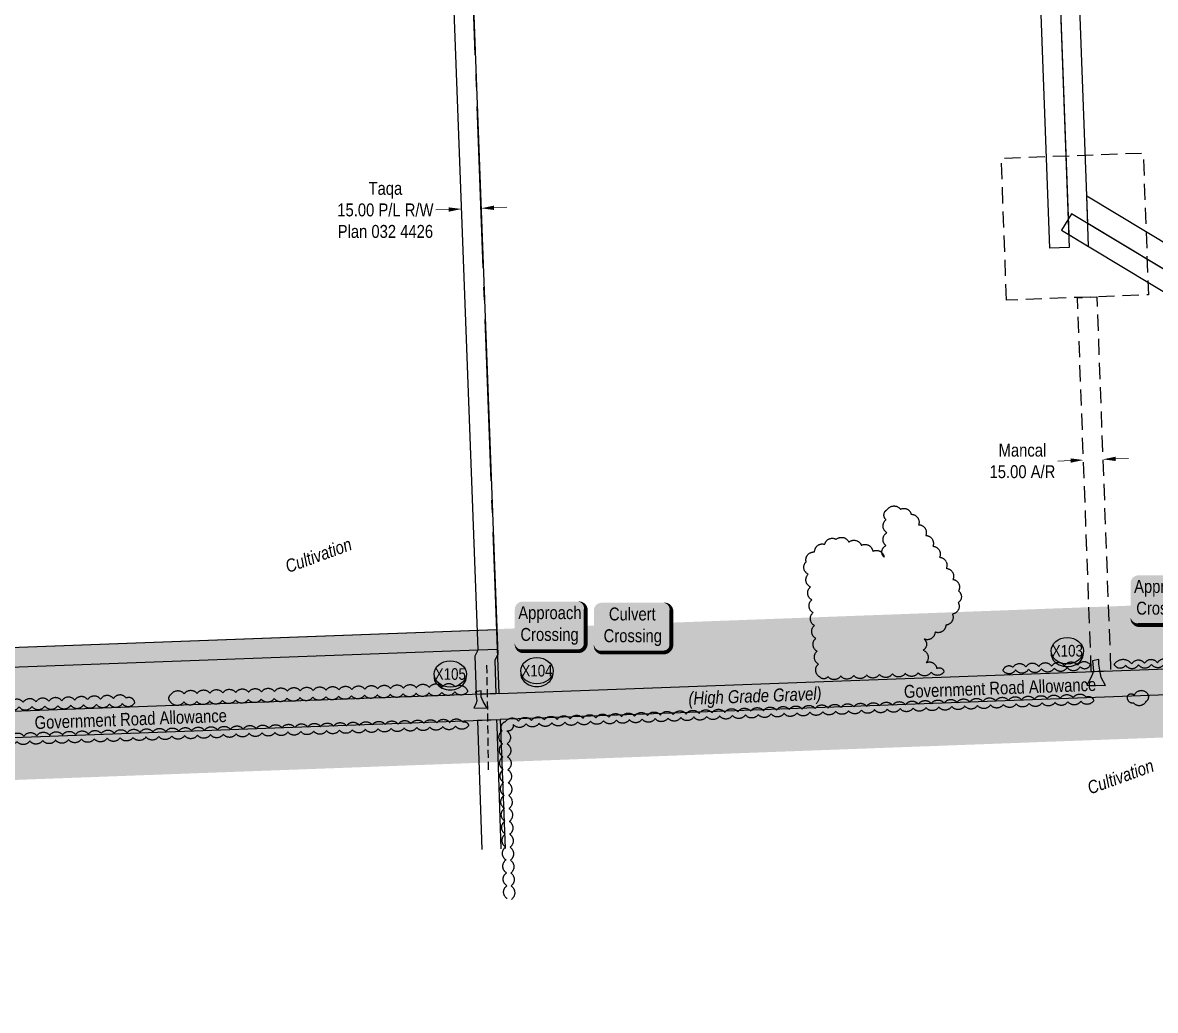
# Model space of a CAD drawing. Extents: x 670596 to 687743, y 5824540 to 5836613.
# Drawn here: x 682327 to 683205, y 5832132 to 5832897 of the extents above; entities that cross this region are included whole.
import ezdxf
from ezdxf.enums import TextEntityAlignment as Align

# ---------------------------------------------------------------- set-up
doc = ezdxf.new("R2010")
doc.units = 0
doc.header["$LTSCALE"] = 5
doc.header["$PDSIZE"] = 0.5
for name, pattern in [('0', [1, 1, 0]), ('foc-ACCESSROAD', [3.75, 2.5, -1.25]), ('foc-QUARTERLINE', [33, 25, -3, 2, -3]), ('UG_PIPE', [1.875, 1.25, -0.625])]:
    doc.linetypes.add(name, pattern=pattern)
doc.layers.get('Defpoints').update_dxf_attribs({"color": 9})
for name, color, linetype in [('AS-PIPE-UG', 44, 'UG_PIPE'), ('AS-ROADS', 254, 'Continuous'), ('CG-NOTES', 7, 'Continuous'), ('F-AR', 190, 'foc-ACCESSROAD'), ('F-RW', 190, 'Continuous'), ('F-WS', 190, 'foc-ACCESSROAD'), ('L-QSEC', 8, 'foc-QUARTERLINE'), ('L-ROAD-T', 7, 'Continuous'), ('L-SEC', 7, 'Continuous'), ('P-BUFFER-H 30m', 51, 'Continuous'), ('P-CROSSINGS', 250, 'Continuous'), ('T-BUSH', 110, '0')]:
    doc.layers.add(name, color=color, linetype=linetype)
for name, color, linetype, lineweight in [('F-AR-T', 190, 'Continuous', 9), ('F-RW-T', 190, 'Continuous', 9), ('T-TEXT', 48, 'Continuous', 18)]:
    doc.layers.add(name, color=color, linetype=linetype, lineweight=lineweight)
doc.layers.add('P-PROPOSED-WL4', color=7, linetype='Continuous', true_color=0x5b5bc8)
doc.styles.add('80', font='ARIALN.TTF', dxfattribs={"height": 10})
doc.styles.add('80CG', font='ARIALN.TTF', dxfattribs={"height": 10})
doc.styles.add('80L', font='ARIALN.TTF', dxfattribs={"height": 10})
doc.styles.add('80LS', font='ARIALNI.TTF', dxfattribs={"height": 10})
doc.styles.add('Crossing', font='ARIALN.TTF', dxfattribs={"height": 10})
doc.dimstyles.new('Compass 5 000', dxfattribs={"dimscale": 5, "dimtxt": 9, "dimasz": 2, "dimexe": 0.2, "dimexo": 0.0625, "dimgap": 0.5, "dimtad": 0, "dimtih": 1, "dimtoh": 1, "dimzin": 0, "dimdsep": 46, "dimtxsty": '80CG', "dimcen": 0.1, "dimse1": 1, "dimse2": 1, "dimclrd": 256, "dimclrt": 256, "dimaunit": 1, "dimadec": 4, "dimazin": 0, "dimtfac": 0.06, "dimtofl": 0, "dimtmove": 0, "dimatfit": 1, "dimfxl": 0.2, "dimtolj": 1, "dimtzin": 0, "dimlwd": -1, "dimarcsym": 0})

# ---------------------------------------------------------------- blocks, each defined once
blk = doc.blocks.new('*D408')
at = {"layer": 'Defpoints', "color": 0, "transparency": 16777216}
for p in [(683149.05, 5832557.9), (683149.1, 5832556.51), (683164.09, 5832557.07)]:
    blk.add_point(p, dxfattribs=at)
at = {"layer": 'F-AR-T', "transparency": 16777216}
for p, q in [((683139.05, 5832557.53), (683129.06, 5832557.16)), ((683174.03, 5832558.82), (683184.02, 5832559.19))]:
    blk.add_line(p, q, dxfattribs=at)
for points in [[(683138.99, 5832559.19), (683139.12, 5832555.86), (683149.05, 5832557.9)], [(683173.97, 5832560.49), (683174.09, 5832557.16), (683164.04, 5832558.45)]]:
    blk.add_solid(points, dxfattribs=at)
at = {"layer": 'F-AR-T', "transparency": 16777216, "insert": (683101.78, 5832557.16), "char_height": 10, "attachment_point": 5, "style": '80CG'}
blk.add_mtext('\\A1;Mancal\\P15.00 A/R', dxfattribs=at)
blk = doc.blocks.new('*D430')
at = {"layer": 'Defpoints', "color": 0, "transparency": 16777216}
for p in [(682667.22, 5832758.07), (682682.21, 5832758.63), (682667.44, 5832752.31)]:
    blk.add_point(p, dxfattribs=at)
at = {"layer": 'F-RW-T', "transparency": 16777216}
for p, q in [((682657.44, 5832751.93), (682647.45, 5832751.56)), ((682692.42, 5832753.25), (682702.41, 5832753.62))]:
    blk.add_line(p, q, dxfattribs=at)
for points in [[(682657.38, 5832753.6), (682657.51, 5832750.27), (682667.44, 5832752.31)], [(682692.36, 5832754.91), (682692.48, 5832751.58), (682682.43, 5832752.87)]]:
    blk.add_solid(points, dxfattribs=at)
at = {"layer": 'F-RW-T', "transparency": 16777216, "insert": (682608.37, 5832751.56), "char_height": 10, "attachment_point": 5, "style": '80CG'}
blk.add_mtext('\\A1;Taqa\\P15.00 P/L R/W\\PPlan 032 4426', dxfattribs=at)
blk = doc.blocks.new('*U833')
h = blk.add_hatch(color=59)
edge = h.paths.add_edge_path()
edge.add_line((-21.5, -20), (21.5, -20))
edge.add_arc((21.5, -14), 6, 270, 360)
edge.add_line((27.5, -14), (27.5, 12.5))
edge.add_arc((21.5, 12.5), 6, 0, 90)
edge.add_line((21.5, 18.5), (-21.5, 18.5))
edge.add_arc((-21.5, 12.5), 6, 90, 180)
edge.add_line((-27.5, 12.5), (-27.5, -14))
edge.add_arc((-21.5, -14), 6, 180, 270)
at = {"color": 1, "flags": 128}
blk.add_lwpolyline([(-21.5, -20, 3, 3, 0), (21.5, -20, 3, 3, 0.414214), (27.5, -14, 3, 3, 0), (27.5, 12.5, 3, 0, 0.414214), (21.5, 18.5, 0, 0, 0), (-21.5, 18.5, 0, 0, 0.414214), (-27.5, 12.5, 0, 0, 0), (-27.5, -14, 0, 3, 0.414214)], format="xyseb", close=True, dxfattribs=at)
blk.add_lwpolyline([(-51.37, -56.98, 0, 7.5, 0), (0, 0, 0, 0, 0)], format="xyseb", dxfattribs=at)
at = {"color": 1, "style": '80'}
blk.add_attdef('ENTER_TEXT_001', (-36.68, -4.99), '', height=10, dxfattribs=at)
blk = doc.blocks.new('*U834')
h = blk.add_hatch(color=59)
edge = h.paths.add_edge_path()
edge.add_line((-21.5, -20), (21.5, -20))
edge.add_arc((21.5, -14), 6, 270, 360)
edge.add_line((27.5, -14), (27.5, 12.5))
edge.add_arc((21.5, 12.5), 6, 0, 90)
edge.add_line((21.5, 18.5), (-21.5, 18.5))
edge.add_arc((-21.5, 12.5), 6, 90, 180)
edge.add_line((-27.5, 12.5), (-27.5, -14))
edge.add_arc((-21.5, -14), 6, 180, 270)
at = {"color": 1, "flags": 128}
blk.add_lwpolyline([(-21.5, -20, 3, 3, 0), (21.5, -20, 3, 3, 0.414214), (27.5, -14, 3, 3, 0), (27.5, 12.5, 3, 0, 0.414214), (21.5, 18.5, 0, 0, 0), (-21.5, 18.5, 0, 0, 0.414214), (-27.5, 12.5, 0, 0, 0), (-27.5, -14, 0, 3, 0.414214)], format="xyseb", close=True, dxfattribs=at)
blk.add_lwpolyline([(-54.03, -54.53, 0, 7.5, 0), (0, 0, 0, 0, 0)], format="xyseb", dxfattribs=at)
at = {"color": 1, "style": '80'}
blk.add_attdef('ENTER_TEXT_001', (-36.68, -4.99), '', height=10, dxfattribs=at)
blk = doc.blocks.new('*U487')
h = blk.add_hatch(color=254)
edge = h.paths.add_edge_path()
edge.add_line((-24, -20), (24, -20))
edge.add_arc((24, -14), 6, 270, 360)
edge.add_line((30, -14), (30, 12.5))
edge.add_arc((24, 12.5), 6, 0, 90)
edge.add_line((24, 18.5), (-24, 18.5))
edge.add_arc((-24, 12.5), 6, 90, 180)
edge.add_line((-30, 12.5), (-30, -14))
edge.add_arc((-24, -14), 6, 180, 270)
at = {"color": 160, "flags": 128}
blk.add_lwpolyline([(-24, -20, 3, 3, 0), (24, -20, 3, 3, 0.414214), (30, -14, 3, 3, 0), (30, 12.5, 3, 0, 0.414214), (24, 18.5, 0, 0, 0), (-24, 18.5, 0, 0, 0.414214), (-30, 12.5, 0, 0, 0), (-30, -14, 0, 3, 0.414214)], format="xyseb", close=True, dxfattribs=at)
at = {"color": 160, "style": '80'}
blk.add_attdef('ENTER_TEXT_001', (-26.85, -4.92), '', height=10, dxfattribs=at)
blk = doc.blocks.new('xing2')
h = blk.add_hatch(color=50)
h.dxf.hatch_style = 1
edge = h.paths.add_edge_path()
edge.add_ellipse((0, 0), major_axis=(-12.5, 0), ratio=0.816297, start_angle=0, end_angle=360)
h = blk.add_hatch(color=250)
h.dxf.hatch_style = 1
edge = h.paths.add_edge_path()
edge.add_ellipse((0, -2.05), major_axis=(-12.5, 0), ratio=0.816297, start_angle=0, end_angle=180)
edge.add_line((12.5, -2.05), (12.5, 0))
edge.add_ellipse((0, 0), major_axis=(-12.5, 0), ratio=0.816297, start_angle=0, end_angle=180, ccw=False)
edge.add_line((-12.5, 0), (-12.5, -2.05))
at = {"color": 250}
blk.add_ellipse((0, 0), major_axis=(-12.5, 0), ratio=0.816297, dxfattribs=at)
blk.add_ellipse((0, -2.05), major_axis=(-12.5, 0), ratio=0.816297, start_param=0, end_param=3.141593, dxfattribs=at)
at = {"color": 250, "style": 'Crossing'}
blk.add_attdef('CROSSING', text='', height=9, dxfattribs=at).set_placement((0.09, 0.02), align=Align.MIDDLE_CENTER)
at = {"color": 250, "style": 'Crossing', "flags": 1}
for tag, p in [('OWNER', (0.09, -12.49)), ('DESCRIPTION', (0.09, -25.77)), ('LOCATION', (0.09, -39.3)), ('DWG_REF', (0.09, -52.84))]:
    blk.add_attdef(tag, text='', height=9, dxfattribs=at).set_placement(p, align=Align.MIDDLE_CENTER)

msp = doc.modelspace()

# ---------------------------------------------------------------- hatches: boundary and pattern name
at = {"layer": 'AS-ROADS'}
h = msp.add_hatch(color=256, dxfattribs=at)
h.dxf.hatch_style = 1
h.paths.add_polyline_path([(682678.285, 5832378.284), (682679.237, 5832371.44), (682678.476, 5832368.778), (682676.859, 5832365.926), (682687.322, 5832365.831), (682684.183, 5832370.964), (682682.661, 5832374.577), (682682.566, 5832377.333), (682682.566, 5832379.045)], flags=16)
h.paths.add_polyline_path([(681464.565, 5832333.37), (681471.954, 5832333.222), (681472.545, 5832327.019), (681474.319, 5832324.36), (681475.206, 5832323.326), (681461.314, 5832321.997), (681462.939, 5832325.394), (681463.974, 5832328.2), (681464.252, 5832330.272), (681464.542, 5832331.722)], flags=16)
h.paths.add_polyline_path([(681048.14, 5832317.983), (681052.253, 5832311.083), (681052.694, 5832307.12), (681062.388, 5832306.826), (681060.185, 5832312.404), (681056.954, 5832317.249), (681056.66, 5832320.038)], flags=16)
edge = h.paths.add_edge_path()
edge.add_line((683515.178, 5832287.041), (683508.934, 5832397.566))
edge.add_line((677284.424, 5825051.076), (677268.886, 5825051.076))
h = msp.add_hatch(color=256, dxfattribs=at)
h.dxf.hatch_style = 1
h.paths.add_polyline_path([(683156.147, 5832402.381), (683156.723, 5832394.335), (683155.189, 5832390.216), (683152.601, 5832385.33), (683151.739, 5832383.606), (683166.116, 5832383.319), (683162.857, 5832389.449), (683161.707, 5832395.197), (683161.036, 5832399.699), (683160.94, 5832403.435)])
at = {"layer": 'P-BUFFER-H 30m'}
h = msp.add_hatch(color=256, dxfattribs=at)
h.dxf.hatch_style = 1
edge = h.paths.add_edge_path()
edge.add_line((677190.88, 5826034.364), (676987.84, 5826027.225))
edge.add_line((676987.84, 5826027.225), (676988.351, 5826011.208))
edge.add_arc((676938.382, 5826009.615), 49.994, -120.521047, 1.826075, ccw=False)
edge.add_line((676912.993, 5825966.548), (676909.934, 5825968.352))
edge.add_arc((676935.324, 5826011.418), 49.994, 181.826075, 239.478953, ccw=False)
edge.add_line((676885.355, 5826009.825), (676883.222, 5826076.736))
edge.add_arc((676933.19, 5826078.329), 49.994, 92.013805, 181.826075, ccw=False)
edge.add_line((676931.434, 5826128.292), (677186.782, 5826137.271))
edge.add_line((677186.782, 5826137.271), (677172.574, 5826493.957))
edge.add_arc((677222.529, 5826495.947), 49.994, 182.217236, 182.280935, ccw=False)
edge.add_line((677172.572, 5826494.013), (677161.576, 5826778.028))
edge.add_arc((677211.532, 5826779.962), 49.994, 133.32201, 182.217236, ccw=False)
edge.add_line((677177.232, 5826816.333), (677158.55, 5827298.559))
edge.add_line((677158.55, 5827298.559), (677123.328, 5828102.041))
edge.add_line((677123.328, 5828102.041), (677088.029, 5828904.381))
edge.add_arc((677137.974, 5828906.578), 49.994, 92.094528, 182.519115, ccw=False)
edge.add_line((677136.147, 5828956.539), (677941.688, 5828985.999))
edge.add_line((677941.688, 5828985.999), (678795.39, 5829017.43))
edge.add_arc((678838.014, 5828991.303), 49.994, 92.178655, 148.493114, ccw=False)
edge.add_line((678836.113, 5829041.261), (679095.94, 5829051.145))
edge.add_line((679095.94, 5829051.145), (679103.038, 5829053.867))
edge.add_arc((679120.935, 5829007.187), 49.994, 92.18666, 110.977343, ccw=False)
edge.add_line((679119.028, 5829057.144), (679561.069, 5829074.022))
edge.add_arc((679566.877, 5829024.367), 49.994, 92.195397, 96.67124, ccw=False)
edge.add_line((679564.962, 5829074.324), (680316.807, 5829103.147))
edge.add_line((680316.807, 5829103.147), (680289.029, 5829852.071))
edge.add_line((680289.029, 5829852.071), (680264.054, 5830522.758))
edge.add_arc((680314.013, 5830524.619), 49.994, 133.258056, 182.132573, ccw=False)
edge.add_line((680279.753, 5830561.028), (680276.196, 5830656.553))
edge.add_line((680276.196, 5830656.553), (680246.213, 5831460.206))
edge.add_line((680246.213, 5831460.206), (680215.351, 5832284.366))
edge.add_arc((680265.309, 5832286.237), 49.994, 92.148626, 182.144523, ccw=False)
edge.add_line((680263.435, 5832336.196), (681068.877, 5832366.415))
edge.add_line((681068.877, 5832366.415), (681821.401, 5832394.716))
edge.add_line((681821.401, 5832394.716), (681805.598, 5832816.244))
edge.add_arc((681855.557, 5832818.117), 49.994, 143.113192, 182.146882, ccw=False)
edge.add_line((681815.571, 5832848.125), (681834.732, 5832873.657))
edge.add_arc((681874.718, 5832843.649), 49.994, 2.145927, 143.113192, ccw=False)
edge.add_line((681924.677, 5832845.521), (681941.401, 5832399.193))
edge.add_line((681941.401, 5832399.193), (682694.705, 5832426.985))
edge.add_line((682694.705, 5832426.985), (683448.059, 5832454.84))
edge.add_line((683448.059, 5832454.84), (683412.219, 5833411.237))
edge.add_arc((683462.178, 5833413.109), 49.994, 133.562272, 182.146115, ccw=False)
edge.add_line((683427.725, 5833449.336), (683406.047, 5834013.774))
edge.add_line((683406.047, 5834013.774), (683375.916, 5834817.728))
edge.add_line((683375.916, 5834817.728), (683345.977, 5835624.47))
edge.add_arc((683395.936, 5835626.324), 49.994, 92.287428, 182.125311, ccw=False)
edge.add_line((683393.941, 5835676.278), (684197.29, 5835708.367))
edge.add_line((684197.29, 5835708.367), (684908.467, 5835736.78))
edge.add_line((684908.467, 5835736.78), (684942.361, 5835811.073))
edge.add_arc((684987.845, 5835790.323), 49.994, 65.131456, 155.476492, ccw=False)
edge.add_line((685008.869, 5835835.681), (685028.667, 5835826.504))
edge.add_arc((685007.643, 5835781.146), 49.994, -16.068914, 65.131456, ccw=False)
edge.add_line((685055.684, 5835767.308), (685044.658, 5835729.031))
edge.add_line((685044.658, 5835729.031), (685314.688, 5835739.386))
edge.add_arc((685316.604, 5835689.429), 49.994, 34.222356, 92.196177, ccw=False)
edge.add_line((685357.942, 5835717.546), (685598.018, 5835364.582))
edge.add_line((685598.018, 5835364.582), (685834.75, 5835370.452))
edge.add_arc((685835.99, 5835320.474), 49.994, 2.198313, 91.420588, ccw=False)
edge.add_line((685885.947, 5835322.392), (685911.192, 5834664.749))
edge.add_line((685911.192, 5834664.749), (686635.77, 5834691.532))
edge.add_line((686635.77, 5834691.532), (686625.993, 5834943.667))
edge.add_line((686625.993, 5834943.667), (686625.603, 5834953.705))
edge.add_arc((686675.56, 5834955.642), 49.994, 92.288875, 182.220798, ccw=False)
edge.add_line((686673.563, 5835005.596), (687058.366, 5835020.976))
edge.add_arc((687098.555, 5834991.24), 49.994, 92.512715, 143.501535, ccw=False)
edge.add_line((687096.363, 5835041.186), (687099.36, 5835041.317))
edge.add_arc((687101.551, 5834991.372), 49.994, 2.512715, 92.512715, ccw=False)
edge.add_line((687151.497, 5834993.563), (687152.446, 5834971.929))
edge.add_arc((687102.501, 5834969.737), 49.994, -87.487492, 2.512715, ccw=False)
edge.add_line((687104.692, 5834919.791), (687096.429, 5834919.429))
edge.add_arc((687094.238, 5834969.375), 49.994, 272.288873, 272.512507, ccw=False)
edge.add_line((687096.234, 5834919.421), (686730.564, 5834904.805))
edge.add_line((686730.564, 5834904.805), (686741.01, 5834635.46))
edge.add_arc((686691.053, 5834633.523), 49.994, -87.779202, 2.220798, ccw=False)
edge.add_line((686692.991, 5834583.567), (686662.171, 5834582.372))
edge.add_arc((686660.234, 5834632.328), 49.994, 247.182957, 272.220798, ccw=False)
edge.add_line((686640.846, 5834586.246), (686635.568, 5834588.467))
edge.add_line((686635.568, 5834588.467), (685862.114, 5834559.877))
edge.add_arc((685860.267, 5834609.837), 49.994, 182.198313, 272.116949, ccw=False)
edge.add_line((685810.31, 5834607.919), (685785.041, 5835266.201))
edge.add_line((685785.041, 5835266.201), (685571.688, 5835260.91))
edge.add_arc((685570.449, 5835310.888), 49.994, 214.222356, 271.420588, ccw=False)
edge.add_line((685529.111, 5835282.771), (685289.298, 5835635.35))
edge.add_line((685289.298, 5835635.35), (685002.226, 5835624.341))
edge.add_line((685002.226, 5835624.341), (684975.431, 5835623.27))
edge.add_arc((684973.435, 5835673.224), 49.994, 229.837958, 272.287782, ccw=False)
edge.add_line((684941.192, 5835635.018), (684201.401, 5835605.462))
edge.add_line((684201.401, 5835605.462), (683450.853, 5835575.482))
edge.add_line((683450.853, 5835575.482), (683478.831, 5834821.566))
edge.add_line((683478.831, 5834821.566), (683508.96, 5834017.677))
edge.add_line((683508.96, 5834017.677), (683532.192, 5833412.794))
edge.add_arc((683482.235, 5833410.876), 49.994, -46.495355, 2.199485, ccw=False)
edge.add_line((683516.651, 5833374.614), (683552.96, 5832405.714))
edge.add_arc((683503.001, 5832403.842), 49.994, -87.882475, 2.146115, ccw=False)
edge.add_line((683504.848, 5832353.882), (682698.506, 5832324.068))
edge.add_line((682698.506, 5832324.068), (681892.271, 5832294.323))
edge.add_arc((681890.428, 5832344.283), 49.994, 264.056445, 272.112898, ccw=False)
edge.add_arc((681876.342, 5832343.751), 49.994, 272.153947, 280.265865, ccw=False)
edge.add_line((681878.221, 5832293.793), (681072.743, 5832263.5))
edge.add_line((681072.743, 5832263.5), (680320.249, 5832235.268))
edge.add_line((680320.249, 5832235.268), (680349.128, 5831464.053))
edge.add_line((680349.128, 5831464.053), (680379.111, 5830660.389))
edge.add_line((680379.111, 5830660.389), (680384.182, 5830524.23))
edge.add_arc((680334.223, 5830522.37), 49.994, -46.742123, 2.132739, ccw=False)
edge.add_line((680368.483, 5830485.96), (680391.945, 5829855.896))
edge.add_line((680391.945, 5829855.896), (680421.685, 5829054.073))
edge.add_arc((680371.726, 5829052.22), 49.994, -87.804603, 2.124156, ccw=False)
edge.add_line((680373.641, 5829002.263), (679575.799, 5828971.677))
edge.add_arc((679569.977, 5829021.331), 49.994, 272.18666, 276.686638, ccw=False)
edge.add_line((679571.885, 5828971.373), (679131.72, 5828954.566))
edge.add_line((679131.72, 5828954.566), (679124.618, 5828951.844))
edge.add_arc((679106.72, 5828998.524), 49.994, 272.178655, 290.977343, ccw=False)
edge.add_line((679108.621, 5828948.566), (678884.632, 5828940.045))
edge.add_arc((678841.974, 5828966.116), 49.994, 272.108492, 328.568358, ccw=False)
edge.add_line((678843.813, 5828916.156), (677945.465, 5828883.082))
edge.add_line((677945.465, 5828883.082), (677193.263, 5828855.571))
edge.add_line((677193.263, 5828855.571), (677226.216, 5828106.56))
edge.add_line((677226.216, 5828106.56), (677261.444, 5827302.934))
edge.add_arc((677211.498, 5827300.745), 49.994, 2.218614, 2.510029, ccw=False)
edge.add_line((677261.454, 5827302.68), (677281.716, 5826779.679))
edge.add_arc((677231.76, 5826777.743), 49.994, -46.679478, 2.218614, ccw=False)
edge.add_line((677266.06, 5826741.371), (677275.481, 5826498.026))
edge.add_line((677275.481, 5826498.026), (677306.827, 5825711.068))
edge.add_line((677306.827, 5825711.068), (677315.471, 5825699.601))
edge.add_arc((677275.552, 5825669.505), 49.994, 1.988412, 37.013358, ccw=False)
edge.add_line((677325.515, 5825671.239), (677327.417, 5825616.478))
edge.add_arc((677277.453, 5825614.743), 49.994, -88.099944, 1.988412, ccw=False)
edge.add_line((677279.111, 5825564.777), (677258.016, 5825564.077))
edge.add_arc((677256.359, 5825614.043), 49.994, 181.98998, 271.900056, ccw=False)
edge.add_line((677206.395, 5825612.307), (677206.156, 5825619.185))
edge.add_line((677206.156, 5825619.185), (676448.534, 5825593.112))
edge.add_line((676448.534, 5825593.112), (675621.606, 5825565.447))
edge.add_line((675621.606, 5825565.447), (674813.811, 5825535.401))
edge.add_line((674813.811, 5825535.401), (674006.072, 5825504.83))
edge.add_line((674006.072, 5825504.83), (673985.967, 5825504.069))
edge.add_arc((673984.076, 5825554.027), 49.994, 271.847905, 272.16748, ccw=False)
edge.add_line((673985.688, 5825504.06), (673184.703, 5825478.217))
edge.add_line((673184.703, 5825478.217), (672384.069, 5825452.353))
edge.add_line((672384.069, 5825452.353), (672364.028, 5825451.705))
edge.add_line((672364.028, 5825451.705), (671562.255, 5825423.567))
edge.add_line((671562.255, 5825423.567), (671405.716, 5825418.102))
edge.add_line((671405.716, 5825418.102), (671360.474, 5825352.878))
edge.add_line((671360.474, 5825352.878), (671368.43, 5825306.565))
edge.add_line((671368.43, 5825306.565), (671377.864, 5825268.225))
edge.add_line((671377.864, 5825268.225), (671395.798, 5825272.31))
edge.add_arc((671406.901, 5825223.564), 49.994, 6.188841, 102.831332, ccw=False)
edge.add_line((671456.604, 5825228.954), (671457.842, 5825217.538))
edge.add_line((671457.842, 5825217.538), (671465.055, 5825159.957))
edge.add_line((671465.055, 5825159.957), (671491.712, 5825126.618))
edge.add_arc((671452.666, 5825095.397), 49.994, 1.309193, 38.645258, ccw=False)
edge.add_line((671502.646, 5825096.54), (671503.523, 5825058.17))
edge.add_arc((671453.542, 5825057.028), 49.994, -32.601957, 1.309193, ccw=False)
edge.add_line((671495.659, 5825030.091), (671398.31, 5824877.882))
edge.add_arc((671356.193, 5824904.819), 49.994, 193.727388, 327.398043, ccw=False)
edge.add_arc((671355.09, 5824908.662), 49.994, 147.398016, 198.310676, ccw=False)
edge.add_line((671312.974, 5824935.599), (671400.193, 5825071.97))
edge.add_line((671400.193, 5825071.97), (671400.095, 5825076.287))
edge.add_line((671400.095, 5825076.287), (671375.283, 5825107.317))
edge.add_arc((671414.33, 5825138.538), 49.994, 187.140394, 218.645258, ccw=False)
edge.add_line((671364.724, 5825132.324), (671361.401, 5825158.85))
edge.add_line((671361.401, 5825158.85), (671349.952, 5825156.242))
edge.add_arc((671338.849, 5825204.987), 49.994, 193.822991, 282.831332, ccw=False)
edge.add_line((671290.303, 5825193.043), (671268.001, 5825283.686))
edge.add_arc((671319.46, 5825296.347), 52.994, 189.747991, 193.822991, ccw=False)
edge.add_line((671267.231, 5825287.374), (671255.511, 5825355.596))
edge.add_arc((671307.74, 5825364.568), 52.994, 145.253591, 189.747991, ccw=False)
edge.add_line((671264.195, 5825394.772), (671336.235, 5825498.63))
edge.add_arc((671377.314, 5825470.137), 49.994, 91.999391, 145.253591, ccw=False)
edge.add_line((671375.57, 5825520.1), (671558.652, 5825526.492))
edge.add_line((671558.652, 5825526.492), (672360.486, 5825554.632))
edge.add_arc((672362.239, 5825504.669), 49.994, 91.85035, 92.009966, ccw=False)
edge.add_line((672360.625, 5825554.636), (672380.743, 5825555.286))
edge.add_line((672380.743, 5825555.286), (673181.379, 5825581.151))
edge.add_line((673181.379, 5825581.151), (673982.227, 5825606.989))
edge.add_line((673982.227, 5825606.989), (674002.177, 5825607.744))
edge.add_line((674002.177, 5825607.744), (674809.949, 5825638.317))
edge.add_line((674809.949, 5825638.317), (675617.882, 5825668.367))
edge.add_arc((675619.741, 5825618.408), 49.994, 91.916118, 92.130078, ccw=False)
edge.add_line((675618.069, 5825668.374), (676445.042, 5825696.04))
edge.add_line((676445.042, 5825696.04), (677203.317, 5825722.136))
edge.add_line((677203.317, 5825722.136), (677190.88, 5826034.364))
at = {"layer": 'P-PROPOSED-WL4'}
h = msp.add_hatch(color=256, dxfattribs=at)
h.dxf.hatch_style = 1
h.paths.add_polyline_path([(678776.296, 5828963.673), (678841.971, 5828966.182), (678841.125, 5828988.417), (679106.688, 5828998.52), (679121.511, 5829004.203), (679569.887, 5829021.324), (679569.882, 5829021.477), (680371.726, 5829052.22), (680341.986, 5829854.036), (680317.122, 5830521.733), (680334.223, 5830522.37), (680329.152, 5830658.525), (680299.169, 5831462.182), (680268.419, 5832283.352), (681070.864, 5832313.458), (681876.342, 5832343.751), (681858.595, 5832817.167), (681872.038, 5832835.08), (681890.428, 5832344.283), (682696.659, 5832374.028), (683503.001, 5832403.842), (683472.74, 5833211.369), (683442.117, 5834015.03), (683432.361, 5834275.239), (683449.254, 5834275.872), (683428.872, 5834819.712), (683399.237, 5835618.269), (683396.239, 5835618.158), (683425.874, 5834819.601), (683446.144, 5834278.757), (683429.251, 5834278.124), (683439.12, 5834014.917), (683469.906, 5833211.408), (683499.891, 5832406.729), (682696.548, 5832377.025), (681893.313, 5832347.391), (681874.718, 5832843.649), (681855.557, 5832818.117), (681873.232, 5832346.636), (681070.751, 5832316.456), (680265.309, 5832286.237), (680296.172, 5831462.07), (680326.155, 5830658.414), (680331.114, 5830525.256), (680314.013, 5830524.619), (680338.988, 5829853.924), (680368.617, 5829055.102), (679566.787, 5829024.36), (679566.792, 5829024.207), (679120.901, 5829007.182), (679106.077, 5829001.498), (678838.014, 5828991.3), (678838.86, 5828969.065), (678776.238, 5828966.688)])

# ---------------------------------------------------------------- linework, layer by layer
at = {"layer": 'AS-PIPE-UG', "flags": 128}
msp.add_lwpolyline([(682688.349, 5832317.901), (682687.002, 5832400.245)], dxfattribs=at)
at = {"layer": 'AS-ROADS', "const_width": 6.999, "flags": 128}
msp.add_lwpolyline([(684419.401, 5832432.438), (683511.05, 5832397.649), (682681.79, 5832364.991), (681881.991, 5832336.216), (680148.64, 5832271.82)], dxfattribs=at)
at = {"layer": 'AS-ROADS', "flags": 128}
for points in [[(683156.147, 5832402.381), (683156.723, 5832394.335), (683155.189, 5832390.216), (683152.601, 5832385.33), (683151.739, 5832383.606), (683166.116, 5832383.319), (683162.857, 5832389.449), (683161.707, 5832395.197), (683161.036, 5832399.699), (683160.94, 5832403.435)], [(682678.285, 5832378.284), (682679.237, 5832371.44), (682678.476, 5832368.778), (682676.859, 5832365.926), (682687.322, 5832365.831), (682684.183, 5832370.964), (682682.661, 5832374.577), (682682.566, 5832377.333), (682682.566, 5832379.045)]]:
    msp.add_lwpolyline(points, close=True, dxfattribs=at)
at = {"layer": 'F-AR', "flags": 128}
msp.add_lwpolyline([(683155.111, 5832393.981), (683144.393, 5832683.759), (683159.381, 5832684.313), (683170.099, 5832394.535)], close=True, dxfattribs=at)
at = {"layer": 'F-RW', "flags": 128}
for points in [[(682680.541, 5833282.338), (682680.998, 5833270.2), (682679.933, 5833207.622), (682704.916, 5833184.43), (683114.164, 5833199.486), (683120.61, 5833193.495), (683137.658, 5832732.494), (683153.037, 5832723.171)], [(683153.037, 5832723.171), (683151.555, 5832762.538), (683135.427, 5833198.998), (683135.38, 5833200.259), (683119.831, 5833214.705), (682710.575, 5833199.637), (682695.038, 5833214.062), (682695.993, 5833270.359), (682695.484, 5833282.889)], [(682677.557, 5833282.227), (682678.181, 5833265.662), (682664.171, 5833239.171), (682695.401, 5832407.346), (682693.047, 5832402.891), (682694.013, 5832376.922), (682679.043, 5832376.392), (682677.91, 5832406.371), (682680.255, 5832410.802), (682649.035, 5833242.637), (682663.04, 5833269.104), (682662.567, 5833281.674)], [(682697.979, 5832256.853), (682694.941, 5832351.956), (682694.761, 5832356.828), (682679.794, 5832356.291), (682682.97, 5832256.299)]]:
    msp.add_lwpolyline(points, dxfattribs=at)
for points in [[(683123.06, 5832721.972), (683106.567, 5833167.796), (683091.031, 5833182.179), (682666.934, 5833166.384), (682265.446, 5833151.344), (682222.057, 5833100.556), (682210.653, 5833110.297), (682258.554, 5833166.365), (682651.33, 5833181.226), (683096.486, 5833197.564), (683121.323, 5833174.57), (683138.049, 5832722.447)], [(683151.555, 5832762.538), (683447.094, 5832584.7), (683493.116, 5832586.432), (683493.787, 5832568.45), (683442.425, 5832566.508), (683152.37, 5832741.077)], [(683131.959, 5832735.873), (683460.459, 5832538.159), (683494.947, 5832539.481), (683494.312, 5832554.397), (683464.359, 5832553.321), (683139.727, 5832748.691)], [(681892.079, 5832381.681), (682680.255, 5832410.802), (682695.241, 5832411.354), (682694.679, 5832426.339), (681891.518, 5832396.664)]]:
    msp.add_lwpolyline(points, close=True, dxfattribs=at)
at = {"layer": 'F-WS', "flags": 128}
msp.add_lwpolyline([(683089.437, 5832681.726), (683085.372, 5832791.638), (683195.283, 5832795.703), (683199.348, 5832685.792), (683144.393, 5832683.759)], close=True, dxfattribs=at)
at = {"layer": 'L-QSEC', "flags": 128}
for points in [[(682696.548, 5832377.025), (682666.359, 5833181.759)], [(682697.305, 5832356.919), (682701.043, 5832256.967)]]:
    msp.add_lwpolyline(points, dxfattribs=at)
at = {"layer": 'L-SEC', "flags": 128}
for points in [[(682696.548, 5832377.025), (683499.891, 5832406.729)], [(683500.645, 5832386.632), (682697.305, 5832356.919)], [(682696.548, 5832377.025), (681893.313, 5832347.391)], [(681894.038, 5832327.212), (682697.305, 5832356.919)]]:
    msp.add_lwpolyline(points, dxfattribs=at)
at = {"layer": 'T-BUSH', "flags": 128}
for points in [[(682944.773, 5832389.986, -0.5205671), (682943.742, 5832399.931, -0.5205671), (682942.71, 5832409.877, -0.5205671), (682941.679, 5832419.822, -0.5205671), (682940.648, 5832429.768, -0.5205671), (682939.617, 5832439.713, -0.5205671), (682938.585, 5832449.659, -0.5205671), (682937.554, 5832459.604, -0.5205671), (682935.872, 5832469.449, -0.5205671), (682934.244, 5832479.146, -0.5205671), (682940.813, 5832486.684, -0.5205671), (682948.689, 5832492.641, -0.5205671), (682957.512, 5832496.468, -0.5205671), (682967.261, 5832494.246, -0.5205671), (682976.979, 5832491.942, -0.5205671), (682985.829, 5832487.287, -0.5205671), (682994.678, 5832482.632, -0.5205671), (682995.997, 5832491.669, -0.5205671), (682996.798, 5832501.635, -0.5205671), (682996.059, 5832511.606, -0.5205671), (682997.304, 5832519.735, -0.5205671), (683007.302, 5832519.735, -0.5205671), (683015.487, 5832515.906, -0.5205671), (683021.379, 5832507.844, -0.5205671), (683026.893, 5832499.503, -0.5205671), (683032.407, 5832491.162, -0.5205671), (683037.596, 5832482.616, -0.5205671), (683042.761, 5832474.054, -0.5205671), (683047.926, 5832465.493, -0.5205671), (683052.241, 5832456.482, -0.5205671), (683052.053, 5832447.48, -0.5205671), (683047.519, 5832438.569, -0.5205671), (683042.476, 5832430.115, -0.5205671), (683034.102, 5832424.65, -0.5205671), (683025.729, 5832419.185, -0.5205671), (683024.932, 5832410.694, -0.5205671), (683027.238, 5832400.965, -0.5205671), (683035.312, 5832396.553, -0.5205671), (683041.027, 5832393.985, -0.5205671), (683031.037, 5832393.57, -0.5205671), (683021.047, 5832393.155, -0.5205671), (683011.056, 5832392.74, -0.5205671), (683001.066, 5832392.325, -0.5205671), (682991.076, 5832391.91, -0.5205671), (682981.086, 5832391.495, -0.5205671), (682971.096, 5832391.08, -0.5205671), (682961.106, 5832390.665, -0.5205671), (682951.116, 5832390.249, -0.5205671)], [(683172.681, 5832399.496, 0.5205671), (683181.725, 5832398.923, 0.5205671), (683191.717, 5832399.296, 0.5205671), (683201.709, 5832399.669, 0.5205671), (683211.701, 5832400.041, 0.5205671), (683221.692, 5832400.414, 0.5205671), (683231.684, 5832400.787, 0.5205671), (683241.676, 5832401.16, 0.5205671), (683251.668, 5832401.532, 0.5205671), (683261.66, 5832401.905, 0.5205671), (683271.651, 5832402.278, 0.5205671), (683281.643, 5832402.65, 0.5205671), (683276.26, 5832403.861, 0.5205671), (683266.27, 5832403.44, 0.5205671), (683256.28, 5832403.019, 0.5205671), (683246.29, 5832402.598, 0.5205671), (683236.3, 5832402.177, 0.5205671), (683226.31, 5832401.756, 0.5205671), (683216.32, 5832401.335, 0.5205671), (683206.33, 5832400.914, 0.5205671), (683196.34, 5832400.493, 0.5205671), (683186.351, 5832400.072, 0.5205671)], [(683154.361, 5832399.192, 0.5205671), (683144.367, 5832398.892, 0.5205671), (683134.373, 5832398.591, 0.5205671), (683124.378, 5832398.29, 0.5205671), (683114.384, 5832397.99, 0.5205671), (683104.39, 5832397.689, 0.5205671), (683094.396, 5832397.388, 0.5205671), (683086.528, 5832394.94, 0.5205671), (683096.516, 5832395.403, 0.5205671), (683106.504, 5832395.865, 0.5205671), (683116.492, 5832396.328, 0.5205671), (683126.481, 5832396.791, 0.5205671), (683136.469, 5832397.254, 0.5205671), (683146.457, 5832397.716, 0.5205671)], [(682672.075, 5832378.718, -0.5205671), (682662.083, 5832378.348, -0.5205671), (682652.091, 5832377.978, -0.5205671), (682642.099, 5832377.609, -0.5205671), (682632.107, 5832377.239, -0.5205671), (682622.115, 5832376.87, -0.5205671), (682612.123, 5832376.5, -0.5205671), (682602.131, 5832376.13, -0.5205671), (682592.139, 5832375.761, -0.5205671), (682582.147, 5832375.391, -0.5205671), (682572.155, 5832375.022, -0.5205671), (682562.163, 5832374.652, -0.5205671), (682552.171, 5832374.282, -0.5205671), (682542.179, 5832373.913, -0.5205671), (682532.188, 5832373.543, -0.5205671), (682522.196, 5832373.174, -0.5205671), (682512.204, 5832372.804, -0.5205671), (682502.212, 5832372.434, -0.5205671), (682492.22, 5832372.065, -0.5205671), (682482.228, 5832371.695, -0.5205671), (682472.236, 5832371.326, -0.5205671), (682462.244, 5832370.956, -0.5205671), (682452.252, 5832370.586, -0.5205671), (682442.26, 5832370.217, -0.5205671), (682442.476, 5832376.58, -0.5205671), (682452.471, 5832376.841, -0.5205671), (682462.466, 5832377.102, -0.5205671), (682472.462, 5832377.363, -0.5205671), (682482.457, 5832377.624, -0.5205671), (682492.452, 5832377.885, -0.5205671), (682502.448, 5832378.146, -0.5205671), (682512.443, 5832378.407, -0.5205671), (682522.438, 5832378.668, -0.5205671), (682532.434, 5832378.929, -0.5205671), (682542.429, 5832379.19, -0.5205671), (682552.425, 5832379.451, -0.5205671), (682562.42, 5832379.712, -0.5205671), (682572.415, 5832379.973, -0.5205671), (682582.411, 5832380.234, -0.5205671), (682592.406, 5832380.495, -0.5205671), (682602.401, 5832380.756, -0.5205671), (682612.397, 5832381.017, -0.5205671), (682622.392, 5832381.278, -0.5205671), (682632.387, 5832381.539, -0.5205671), (682642.383, 5832381.8, -0.5205671), (682652.378, 5832382.061, -0.5205671), (682662.373, 5832382.322, -0.5205671)], [(683182.906, 5832374.755, 0.5205671), (683187.698, 5832369.865, 0.5205671), (683197.616, 5832371.129, 0.5205671), (683198.157, 5832377.546, 0.5205671), (683188.321, 5832375.746, 0.5205671)], [(682308.121, 5832369.445, 0.5205671), (682314.667, 5832366.462, 0.5205671), (682324.66, 5832366.774, 0.5205671), (682334.654, 5832367.086, 0.5205671), (682344.648, 5832367.398, 0.5205671), (682354.642, 5832367.71, 0.5205671), (682364.636, 5832368.022, 0.5205671), (682374.63, 5832368.334, 0.5205671), (682384.624, 5832368.647, 0.5205671), (682394.618, 5832368.959, 0.5205671), (682404.612, 5832369.271, 0.5205671), (682414.265, 5832369.871, 0.5205671), (682407.708, 5832373.565, 0.5205671), (682397.718, 5832373.152, 0.5205671), (682387.727, 5832372.738, 0.5205671), (682377.737, 5832372.325, 0.5205671), (682367.747, 5832371.912, 0.5205671), (682357.757, 5832371.498, 0.5205671), (682347.766, 5832371.085, 0.5205671), (682337.776, 5832370.672, 0.5205671), (682327.786, 5832370.258, 0.5205671), (682317.796, 5832369.845, 0.5205671)], [(682018.61, 5832334.097, -0.5205671), (682028.603, 5832334.419, -0.5205671), (682038.597, 5832334.74, -0.5205671), (682048.591, 5832335.061, -0.5205671), (682058.584, 5832335.383, -0.5205671), (682068.578, 5832335.704, -0.5205671), (682078.571, 5832336.025, -0.5205671), (682088.565, 5832336.346, -0.5205671), (682098.559, 5832336.668, -0.5205671), (682108.552, 5832336.989, -0.5205671), (682118.546, 5832337.31, -0.5205671), (682128.539, 5832337.632, -0.5205671), (682138.533, 5832337.953, -0.5205671), (682148.527, 5832338.274, -0.5205671), (682158.52, 5832338.595, -0.5205671), (682168.514, 5832338.917, -0.5205671), (682178.507, 5832339.238, -0.5205671), (682188.501, 5832339.559, -0.5205671), (682198.495, 5832339.881, -0.5205671), (682208.488, 5832340.202, -0.5205671), (682218.482, 5832340.523, -0.5205671), (682228.475, 5832340.844, -0.5205671), (682238.469, 5832341.166, -0.5205671), (682248.462, 5832341.487, -0.5205671), (682258.456, 5832341.808, -0.5205671), (682268.45, 5832342.13, -0.5205671), (682278.443, 5832342.451, -0.5205671), (682288.437, 5832342.772, -0.5205671), (682298.43, 5832343.093, -0.5205671), (682308.424, 5832343.415, -0.5205671), (682318.418, 5832343.736, -0.5205671), (682328.411, 5832344.057, -0.5205671), (682338.405, 5832344.379, -0.5205671), (682348.398, 5832344.7, -0.5205671), (682358.392, 5832345.021, -0.5205671), (682368.386, 5832345.342, -0.5205671), (682378.379, 5832345.664, -0.5205671), (682388.373, 5832345.985, -0.5205671), (682398.366, 5832346.306, -0.5205671), (682408.36, 5832346.628, -0.5205671), (682418.354, 5832346.949, -0.5205671), (682428.347, 5832347.27, -0.5205671), (682438.341, 5832347.592, -0.5205671), (682448.334, 5832347.913, -0.5205671), (682458.328, 5832348.234, -0.5205671), (682468.322, 5832348.555, -0.5205671), (682478.315, 5832348.877, -0.5205671), (682488.309, 5832349.198, -0.5205671), (682498.302, 5832349.519, -0.5205671), (682508.296, 5832349.841, -0.5205671), (682518.29, 5832350.162, -0.5205671), (682528.283, 5832350.483, -0.5205671), (682538.277, 5832350.804, -0.5205671), (682548.27, 5832351.126, -0.5205671), (682558.264, 5832351.447, -0.5205671), (682568.258, 5832351.768, -0.5205671), (682578.251, 5832352.09, -0.5205671), (682588.245, 5832352.411, -0.5205671), (682598.238, 5832352.732, -0.5205671), (682608.232, 5832353.053, -0.5205671), (682618.226, 5832353.375, -0.5205671), (682628.219, 5832353.696, -0.5205671), (682638.213, 5832354.017, -0.5205671), (682648.206, 5832354.339, -0.5205671), (682658.2, 5832354.66, -0.5205671), (682668.194, 5832354.981, -0.5205671), (682672.711, 5832352.19, -0.5205671), (682662.718, 5832351.841, -0.5205671), (682652.725, 5832351.493, -0.5205671), (682642.733, 5832351.145, -0.5205671), (682632.74, 5832350.797, -0.5205671), (682622.747, 5832350.449, -0.5205671), (682612.754, 5832350.101, -0.5205671), (682602.762, 5832349.753, -0.5205671), (682592.769, 5832349.404, -0.5205671), (682582.776, 5832349.056, -0.5205671), (682572.784, 5832348.708, -0.5205671), (682562.791, 5832348.36, -0.5205671), (682552.798, 5832348.012, -0.5205671), (682542.806, 5832347.664, -0.5205671), (682532.813, 5832347.316, -0.5205671), (682522.82, 5832346.967, -0.5205671), (682512.828, 5832346.619, -0.5205671), (682502.835, 5832346.271, -0.5205671), (682492.842, 5832345.923, -0.5205671), (682482.849, 5832345.575, -0.5205671), (682472.857, 5832345.227, -0.5205671), (682462.864, 5832344.878, -0.5205671), (682452.871, 5832344.53, -0.5205671), (682442.879, 5832344.182, -0.5205671), (682432.886, 5832343.834, -0.5205671), (682422.893, 5832343.486, -0.5205671), (682412.901, 5832343.138, -0.5205671), (682402.908, 5832342.79, -0.5205671), (682392.915, 5832342.441, -0.5205671), (682382.922, 5832342.093, -0.5205671), (682372.93, 5832341.745, -0.5205671), (682362.937, 5832341.397, -0.5205671), (682352.944, 5832341.049, -0.5205671), (682342.952, 5832340.701, -0.5205671), (682332.959, 5832340.353, -0.5205671), (682322.966, 5832340.004, -0.5205671), (682312.974, 5832339.656, -0.5205671), (682302.981, 5832339.308, -0.5205671), (682292.988, 5832338.96, -0.5205671), (682282.995, 5832338.612, -0.5205671), (682273.003, 5832338.264, -0.5205671), (682263.01, 5832337.916, -0.5205671), (682253.017, 5832337.567, -0.5205671), (682243.025, 5832337.219, -0.5205671), (682233.032, 5832336.871, -0.5205671), (682223.039, 5832336.523, -0.5205671), (682213.047, 5832336.175, -0.5205671), (682203.054, 5832335.827, -0.5205671), (682193.061, 5832335.479, -0.5205671), (682183.069, 5832335.13, -0.5205671), (682173.076, 5832334.782, -0.5205671), (682163.083, 5832334.434, -0.5205671), (682153.09, 5832334.086, -0.5205671), (682143.098, 5832333.738, -0.5205671), (682133.105, 5832333.39, -0.5205671), (682123.112, 5832333.042, -0.5205671), (682113.12, 5832332.693, -0.5205671), (682103.127, 5832332.345, -0.5205671), (682093.134, 5832331.997, -0.5205671), (682083.142, 5832331.649, -0.5205671), (682073.149, 5832331.301, -0.5205671), (682063.156, 5832330.953, -0.5205671), (682053.163, 5832330.605, -0.5205671), (682043.171, 5832330.256, -0.5205671), (682033.178, 5832329.908, -0.5205671), (682023.185, 5832329.56, -0.5205671)]]:
    msp.add_lwpolyline(points, format="xyb", close=True, dxfattribs=at)
msp.add_lwpolyline([(682702.699, 5832218.218, -0.5205671), (682702.397, 5832228.212, -0.5205671), (682702.094, 5832238.206, -0.5205671), (682701.792, 5832248.2, -0.5205671), (682701.489, 5832258.195, -0.5205671), (682701.187, 5832268.189, -0.5205671), (682700.884, 5832278.183, -0.5205671), (682700.582, 5832288.177, -0.5205671), (682700.28, 5832298.171, -0.5205671), (682699.977, 5832308.166, -0.5205671), (682699.675, 5832318.16, -0.5205671), (682699.372, 5832328.154, -0.5205671), (682699.07, 5832338.148, -0.5205671), (682698.767, 5832348.142, -0.5205671), (682701.487, 5832355.326, -0.5205671), (682711.477, 5832355.747, -0.5205671), (682721.467, 5832356.169, -0.5205671), (682731.457, 5832356.59, -0.5205671), (682741.446, 5832357.011, -0.5205671), (682751.436, 5832357.433, -0.5205671), (682761.426, 5832357.854, -0.5205671), (682771.416, 5832358.276, -0.5205671), (682781.406, 5832358.697, -0.5205671), (682791.396, 5832359.118, -0.5205671), (682801.386, 5832359.54, -0.5205671), (682811.376, 5832359.961, -0.5205671), (682821.365, 5832360.382, -0.5205671), (682831.355, 5832360.804, -0.5205671), (682841.345, 5832361.225, -0.5205671), (682851.335, 5832361.647, -0.5205671), (682861.325, 5832362.068, -0.5205671), (682871.315, 5832362.489, -0.5205671), (682881.305, 5832362.911, -0.5205671), (682891.295, 5832363.332, -0.5205671), (682901.284, 5832363.753, -0.5205671), (682911.274, 5832364.175, -0.5205671), (682921.264, 5832364.596, -0.5205671), (682931.254, 5832365.018, -0.5205671), (682941.244, 5832365.439, -0.5205671), (682951.234, 5832365.86, -0.5205671), (682961.224, 5832366.282, -0.5205671), (682971.214, 5832366.703, -0.5205671), (682981.203, 5832367.124, -0.5205671), (682991.193, 5832367.546, -0.5205671), (683001.183, 5832367.967, -0.5205671), (683011.173, 5832368.389, -0.5205671), (683021.163, 5832368.81, -0.5205671), (683031.153, 5832369.231, -0.5205671), (683041.143, 5832369.653, -0.5205671), (683051.133, 5832370.074, -0.5205671), (683061.122, 5832370.495, -0.5205671), (683071.112, 5832370.917, -0.5205671), (683081.102, 5832371.338, -0.5205671), (683091.092, 5832371.76, -0.5205671), (683101.082, 5832372.181, -0.5205671), (683111.072, 5832372.602, -0.5205671), (683121.062, 5832373.024, -0.5205671), (683131.052, 5832373.445, -0.5205671), (683141.041, 5832373.866, -0.5205671), (683151.031, 5832374.288, -0.5205671), (683156.922, 5832371.521, -0.5205671), (683146.932, 5832371.115, -0.5205671), (683136.941, 5832370.708, -0.5205671), (683126.951, 5832370.301, -0.5205671), (683116.96, 5832369.894, -0.5205671), (683106.97, 5832369.487, -0.5205671), (683096.979, 5832369.081, -0.5205671), (683086.989, 5832368.674, -0.5205671), (683076.998, 5832368.267, -0.5205671), (683067.008, 5832367.86, -0.5205671), (683057.017, 5832367.453, -0.5205671), (683047.027, 5832367.047, -0.5205671), (683037.036, 5832366.64, -0.5205671), (683027.046, 5832366.233, -0.5205671), (683017.055, 5832365.826, -0.5205671), (683007.065, 5832365.419, -0.5205671), (682997.074, 5832365.013, -0.5205671), (682987.084, 5832364.606, -0.5205671), (682977.093, 5832364.199, -0.5205671), (682967.103, 5832363.792, -0.5205671), (682957.112, 5832363.385, -0.5205671), (682947.122, 5832362.979, -0.5205671), (682937.131, 5832362.572, -0.5205671), (682927.141, 5832362.165, -0.5205671), (682917.15, 5832361.758, -0.5205671), (682907.16, 5832361.351, -0.5205671), (682897.17, 5832360.945, -0.5205671), (682887.179, 5832360.538, -0.5205671), (682877.189, 5832360.131, -0.5205671), (682867.198, 5832359.724, -0.5205671), (682857.208, 5832359.317, -0.5205671), (682847.217, 5832358.911, -0.5205671), (682837.227, 5832358.504, -0.5205671), (682827.236, 5832358.097, -0.5205671), (682817.246, 5832357.69, -0.5205671), (682807.255, 5832357.283, -0.5205671), (682797.265, 5832356.877, -0.5205671), (682787.274, 5832356.47, -0.5205671), (682777.284, 5832356.063, -0.5205671), (682767.293, 5832355.656, -0.5205671), (682757.303, 5832355.249, -0.5205671), (682747.312, 5832354.843, -0.5205671), (682737.322, 5832354.436, -0.5205671), (682727.331, 5832354.029, -0.5205671), (682717.341, 5832353.622, -0.5205671), (682707.35, 5832353.215, -0.5205671), (682702.474, 5832348.028, -0.5205671), (682702.743, 5832338.033, -0.5205671), (682703.011, 5832328.038, -0.5205671), (682703.279, 5832318.043, -0.5205671), (682703.548, 5832308.048, -0.5205671), (682703.816, 5832298.053, -0.5205671), (682704.084, 5832288.057, -0.5205671), (682704.352, 5832278.062, -0.5205671), (682704.621, 5832268.067, -0.5205671), (682704.889, 5832258.072, -0.5205671), (682705.157, 5832248.077, -0.5205671), (682705.426, 5832238.082, -0.5205671), (682705.694, 5832228.086, -0.5205671), (682705.973, 5832217.678, -0.5205671)], format="xyb", dxfattribs=at)

# ---------------------------------------------------------------- block references
at = {"layer": 'CG-NOTES'}
ref = msp.add_blockref('*U833', (683213.05, 5832450.112), dxfattribs=dict(at, xscale=0.998822180558433, yscale=0.998822180558433, zscale=0.998822180558433))
ref.add_attrib('ENTER_TEXT_001', 'Approach', (683188.26, 5832455.001), dxfattribs={"layer": '0', "color": 1, "height": 9.9882, "style": '80'})
ref.add_attrib('ENTER_TEXT_002', 'Crossing', (683189.905, 5832438.177), dxfattribs={"layer": '0', "color": 1, "height": 9.9882, "style": '80'})
ref = msp.add_blockref('*U834', (682736.084, 5832429.818), dxfattribs=dict(at, xscale=0.998822180558433, yscale=0.998822180558433, zscale=0.998822180558433))
ref.add_attrib('ENTER_TEXT_001', 'Approach', (682711.294, 5832434.708), dxfattribs={"layer": '0', "color": 1, "height": 9.9882, "style": '80'})
ref.add_attrib('ENTER_TEXT_002', 'Crossing', (682712.94, 5832417.883), dxfattribs={"layer": '0', "color": 1, "height": 9.9882, "style": '80'})
ref = msp.add_blockref('*U487', (682799.852, 5832428.888), dxfattribs=dict(at, xscale=0.9998710000250061, yscale=0.9998710000250061, zscale=0.9998710000250061))
ref.add_attrib('ENTER_TEXT_001', 'Culvert', (682781.474, 5832433.691), dxfattribs={"layer": '0', "color": 160, "height": 9.9987, "style": '80'})
ref.add_attrib('ENTER_TEXT_002', 'Crossing', (682777.379, 5832416.849), dxfattribs={"layer": '0', "color": 160, "height": 9.9987, "style": '80'})
at = {"layer": 'P-CROSSINGS', "xscale": 0.9997520153760012, "yscale": 0.9997520153760012, "zscale": 0.9997520153760012}
for p, values in [((683136.473, 5832410.175), {'CROSSING': 'X103'}), ((682658.575, 5832392.198), {'CROSSING': 'X105'}), ((682725.706, 5832394.767), {'CROSSING': 'X104'})]:
    msp.add_blockref('xing2', p, dxfattribs=at).add_auto_attribs(values)

# ---------------------------------------------------------------- texts
at = {"layer": 'L-ROAD-T', "style": '80L'}
for p in [(683084.403, 5832381.392), (682411.121, 5832357.3)]:
    msp.add_text('Government Road Allowance', height=9.99876, rotation=2.148766, dxfattribs=at).set_placement(p, align=Align.MIDDLE_CENTER)
at = {"layer": 'T-TEXT', "style": '80LS'}
for s, rotation, p in [('Cultivation', 20, (682556.529, 5832484.22)), ('(High Grade Gravel)', 2.148766, (682894.607, 5832375.254)), ('Cultivation', 20, (683177.734, 5832312.717))]:
    msp.add_text(s, height=9.99876, rotation=rotation, dxfattribs=at).set_placement(p, align=Align.MIDDLE_CENTER)

# ---------------------------------------------------------------- dimensions: what is measured, and where the dimension line sits
at = {"layer": 'F-AR-T'}
dim = msp.add_aligned_dim(p1=(683164.087, 5832557.068), p2=(683149.099, 5832556.513), distance=-1.387, text='Mancal\\P15.00 A/R', dimstyle='Compass 5 000', dxfattribs=at)
dim.commit()
dim.dimension.update_dxf_attribs({"geometry": '*D408', "text_midpoint": (683101.78, 5832557.16)})
at = {"layer": 'F-RW-T'}
dim = msp.add_aligned_dim(p1=(682682.212, 5832758.63), p2=(682667.221, 5832758.068), distance=5.764, text='Taqa\\P15.00 P/L R/W\\PPlan 032 4426', dimstyle='Compass 5 000', dxfattribs=at)
dim.commit()
dim.dimension.update_dxf_attribs({"geometry": '*D430', "text_midpoint": (682608.366, 5832751.558)})

doc.saveas('drawing.dxf')
